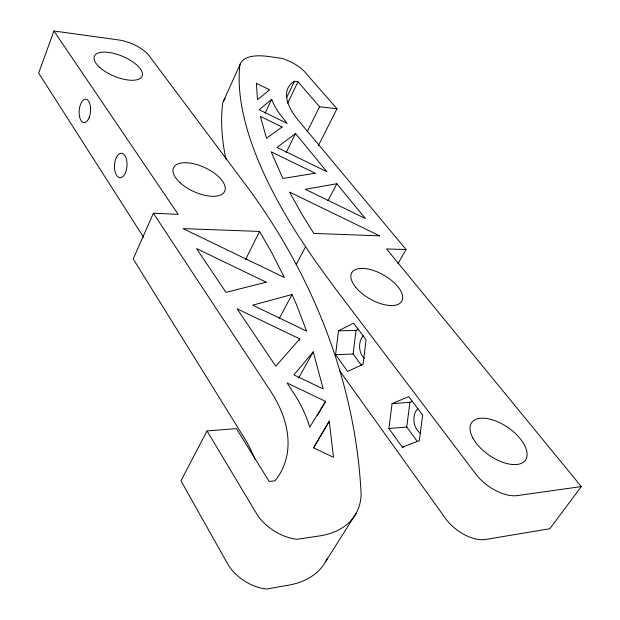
<?xml version="1.0" encoding="UTF-8"?>
<svg xmlns="http://www.w3.org/2000/svg" width="620" height="620" viewBox="0 0 620 620"><rect width="100%" height="100%" fill="white"/><g stroke="black" fill="none" stroke-linecap="round" stroke-linejoin="round"><path stroke-width="0.93" d="M335.591 354.687L338.45 330.84L353.547 323.144L366.063 339.799L363.064 364.258L347.688 371.45L335.591 354.687L353.121 354.028L361.421 365.327M353.121 354.028L355.996 330.437L358.523 329.166M388.911 428.552L392.049 403.62L408.743 396.599L422.639 415.09L419.345 440.688L402.318 447.121L388.911 428.552L406.743 427.017L417.415 441.533M406.743 427.017L409.89 402.364L412.532 401.264M254.913 459.443A144.964 95.193 25.1 0 0 244.334 438.007L133.192 258.92L153.396 213.241L270.219 390.561A148.994 92.202 25.3 0 1 275.024 480.802L269.173 481.453L236.46 428.621L207.049 430.923L256.285 513.197A39.347 24.971 32.3 0 0 296.81 539.299L319.075 535.998A100.022 61.55 30.5 0 0 361.103 493.706C355.469 380.827 311.573 271.955 243.753 182.203L149.001 55.591A24.699 10.028 22.9 0 0 118.792 39.967L53.917 31L38.672 73.082L143.685 237.421M223.355 101.401L240.459 63.535M265.065 113.266L271.669 99.308A111.608 43.377 27.6 0 0 279.93 114.282L287.145 123.38L259.191 109.74L271.669 99.308M286.642 97.611L294.485 81.267L297.988 81.716L319.579 106.764L337.017 108.756L318.385 145.607M287.649 103.176L297.988 81.716M286.115 152.597L295.5 133.532L326.918 171.74L277.024 147.436L295.5 133.532M307.086 131.905L319.579 106.764M245.605 259.493L259.579 231.431L183.055 228.617L284.425 277.551L271.483 252.177L259.579 231.431M207.049 430.923L180.955 480.787L227.393 563.409A38.254 25.73 33 0 0 266.623 589L288.656 585.148A97.332 63.55 30.9 0 0 327.383 558.225M327.957 200.624L336.8 183.752L365.397 218.519L305.288 189.302L336.8 183.752M296.221 264.546L305.606 246.651M279.318 318.432L291.997 294.515L296.166 303.854L306.613 331.134L252.65 305.172L291.997 294.515M298.856 340.605L299.778 338.923L237.08 308.776L275.792 366.211L299.778 338.923M298.701 377.913L313.224 351.835L323.19 388.934L293.88 374.883L313.224 351.835M397.916 263.694L406.061 249.519L299.018 121.187A93.333 36.239 27.6 0 1 294.485 81.267M317.448 415.478L325.578 401.411L287.091 382.974L297.244 398.66A178.397 110.639 25.3 0 1 309.713 427.149L325.578 401.411M313.619 447.904L329.267 421.22L333.467 457.312L313.48 447.772L329.267 421.22M325.826 561.309L356.113 513.391M406.061 249.519L386.593 248.961L581.327 486.584L549.808 528.728L485.863 539.423A32.527 18.166 36.4 0 1 445.486 518.436L339.473 370.512M581.327 486.584L517.25 495.582A33.325 17.492 35.6 0 1 475.842 474.091L333.8 286.517L314.681 260.245L297.91 235.127A695.64 236.538 34.9 0 1 239.824 65.41A62.511 24.195 26.1 0 1 268.599 56.498L281.62 58.334A23.056 8.696 25.8 0 1 304.753 71.904L337.017 108.756M402.318 447.121L404.201 446.935M392.049 403.62L409.89 402.364M338.45 330.84L355.996 330.437M153.396 213.241L178.196 214.35L53.917 31M225.912 159.154A682.132 248.728 35.5 0 1 222.673 103.37A61.45 25.497 26 0 1 225.3 98.518M364.498 358.352A13.113 8.696 87.6 0 1 363.304 335.761M420.895 433.427A13.896 9.571 83.7 0 1 414.013 421.639A13.896 9.571 83.7 0 1 417.973 408.495M256.385 83.328L257.494 99.712L269.661 89.815L256.385 83.328M282.115 127.007L266.53 138.268L260.377 116.405L282.115 127.007M266.189 282.17L226.013 292.353L196.494 248.566L266.189 282.17M315.185 173.228L282.883 178.49L271.196 151.815L315.185 173.228M379.642 235.84L313.782 233.422L301.738 214.001L289.54 192.076L379.642 235.84M472.828 437.976A32.775 16.74 34.8 0 0 522.164 462.954A32.775 16.74 34.8 0 0 500.696 423.196A32.775 16.74 34.8 0 0 472.828 437.976M355.663 287.215A28.768 13.756 29.6 0 0 400.35 302.924A28.768 13.756 29.6 0 0 374.271 270.746A28.768 13.756 29.6 0 0 355.663 287.215M99.673 67.355A25.87 10.765 22.7 0 0 141.004 77.756A25.87 10.765 22.7 0 0 114.026 53.46A25.87 10.765 22.7 0 0 99.673 67.355M180.033 182.691A28.171 13.198 24.7 0 0 224.169 192.208A28.171 13.198 24.7 0 0 193.099 163.626A28.171 13.198 24.7 0 0 180.033 182.691M89.218 117.42A11.757 5.696 -85.5 0 0 85.932 99.2A11.757 5.696 -85.5 0 0 79.43 116.095A11.757 5.696 -85.5 0 0 89.218 117.42M125.534 172.6A12.276 6.262 -86.6 0 0 121.908 153.256A12.276 6.262 -86.6 0 0 114.816 170.508A12.276 6.262 -86.6 0 0 125.534 172.6"/></g></svg>
